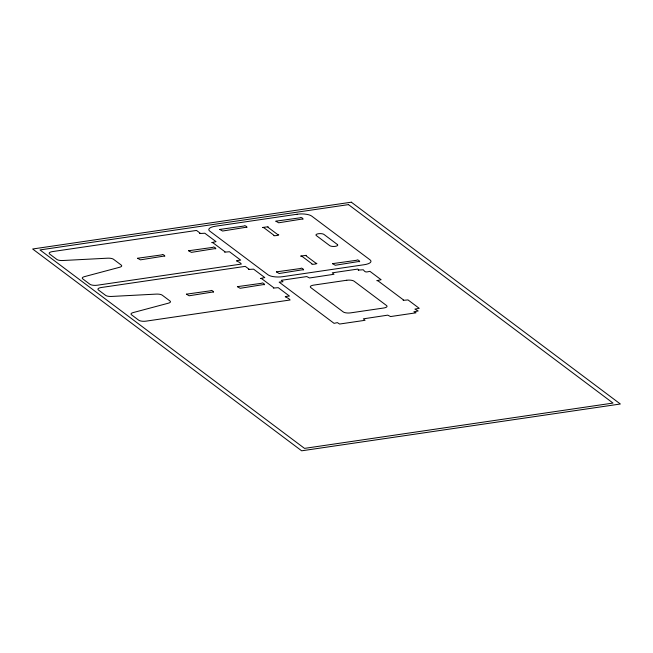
<?xml version="1.0" encoding="UTF-8"?>
<svg xmlns="http://www.w3.org/2000/svg" width="653" height="653" viewBox="0 0 653 653"><rect width="100%" height="100%" fill="white"/><g stroke="black" fill="none" stroke-linecap="round" stroke-linejoin="round"><path stroke-width="0.98" d="M199.834 233.529L204.822 233.235L216.037 241.643L211.792 242.581L212.878 242.712L224.991 251.789L224.599 252.18L229.481 251.731L240.696 260.147C231.856 260.939 239.284 260.776 241.349 264.073L97.305 285.222A5.567 1.845 -0.1 0 1 89.967 284.292L82.719 278.855A5.567 1.845 -0.1 0 1 84.335 276.676L119.638 267.265A5.567 1.845 -0.1 0 0 121.246 265.085L113.483 259.257A5.567 1.845 -0.1 0 0 107.533 258.188L62.802 260.523A5.567 1.845 -0.1 0 1 56.86 259.453L49.612 254.017A5.567 1.845 -0.1 0 1 52.469 251.593L196.52 230.436L200.324 233.292L199.834 233.513M248.589 269.452L253.584 269.158L264.791 277.566L260.531 278.48L261.641 278.635L273.746 287.712L273.362 288.104L278.243 287.655L289.459 296.062C280.741 296.854 287.851 296.674 290.112 299.988L146.068 321.145A5.567 1.845 -0.1 0 1 138.73 320.215L131.482 314.779A5.567 1.845 -0.1 0 1 133.098 312.599L168.401 303.18A5.567 1.845 -0.1 0 0 170.009 301L162.238 295.172A5.567 1.845 -0.1 0 0 156.296 294.103L111.565 296.446A5.567 1.845 -0.1 0 1 105.623 295.376L98.374 289.94A5.567 1.845 -0.1 0 1 101.231 287.508L245.275 266.359L249.087 269.216L248.597 269.428M262.743 227.473L263.91 227.742L273.819 235.178C271.966 236.59 281.965 234.909 277.745 234.598L267.836 227.162L268.195 226.754L262.743 227.456M300.853 256.066L302.021 256.335L311.93 263.763C309.955 265.118 320.052 263.567 315.913 263.183L305.947 255.756L306.265 255.331L300.853 256.066M358.285 270.081L363.28 269.779C365.305 272.17 365.305 272.481 369.9 271.322L381.115 279.729L376.846 280.651L377.956 280.798L403.513 299.972L403.13 300.364L408.011 299.915L419.226 308.322L414.908 309.098L418.198 310.983L413.888 311.767L416.059 312.811L390.559 316.558L387.751 315.154L363.354 318.844L365.068 320.296L339.576 324.043L337.413 322.631L334.067 323.341L279.141 282.137L283.01 281.761L281.288 280.317L306.779 276.57L309.563 277.974L334.001 274.268L332.279 272.832L357.771 269.085L358.783 269.836L358.285 270.081M137.644 258.27L140.419 259.853L163.503 256.164C167.225 257.184 162.238 253.152 161.781 254.874L137.652 258.245M188.635 250.776L191.411 252.368L214.494 248.679C218.143 249.707 213.433 245.691 212.772 247.381L188.644 250.76M186.407 294.193L189.182 295.776L212.266 292.087C215.906 293.132 211.18 289.116 210.544 290.789L186.415 294.168M219.808 229.448L222.583 231.031L245.667 227.342C249.389 228.354 244.483 224.363 243.944 226.044L219.816 229.423M237.398 286.7L240.173 288.291L263.257 284.602C266.881 285.63 262.204 281.606 261.526 283.304L237.414 286.659M275.901 221.204L278.676 222.795L301.759 219.106C305.392 220.143 300.698 216.119 300.029 217.808L275.917 221.171M276.415 271.909L279.19 273.501L302.274 269.811C305.906 270.84 301.196 266.808 300.551 268.514L276.431 271.868M332.499 263.673L335.275 265.257L358.366 261.567C362.031 262.604 357.264 258.58 356.636 260.278L332.508 263.649M351.338 202.193L32.65 248.997L301.662 450.807L620.35 404.003L351.338 202.193M348.482 204.618L39.988 249.928L304.518 448.382L613.012 403.072L348.482 204.618M297.099 214.241L215.417 226.232A11.085 3.665 -0.1 0 0 209.727 231.072L268.056 274.831A11.085 3.665 -0.1 0 0 282.667 276.692L364.35 264.694A11.085 3.665 -0.1 0 0 370.039 259.853L311.71 216.094A11.085 3.665 -0.1 0 0 297.099 214.241M346.751 280.251L313.603 285.124A5.567 1.845 -0.1 0 0 310.746 287.557L343.258 311.938A5.567 1.845 -0.1 0 0 350.596 312.869L383.735 308.004A5.567 1.845 -0.1 0 0 386.592 305.571L354.089 281.19A5.567 1.845 -0.1 0 0 346.751 280.251M337.397 244.516L323.953 234.427A4.179 1.379 -0.1 0 0 318.444 233.725A4.179 1.379 -0.1 0 0 316.305 235.553L329.749 245.642A4.179 1.379 -0.1 0 0 335.258 246.344A4.179 1.379 -0.1 0 0 337.397 244.516"/></g></svg>
